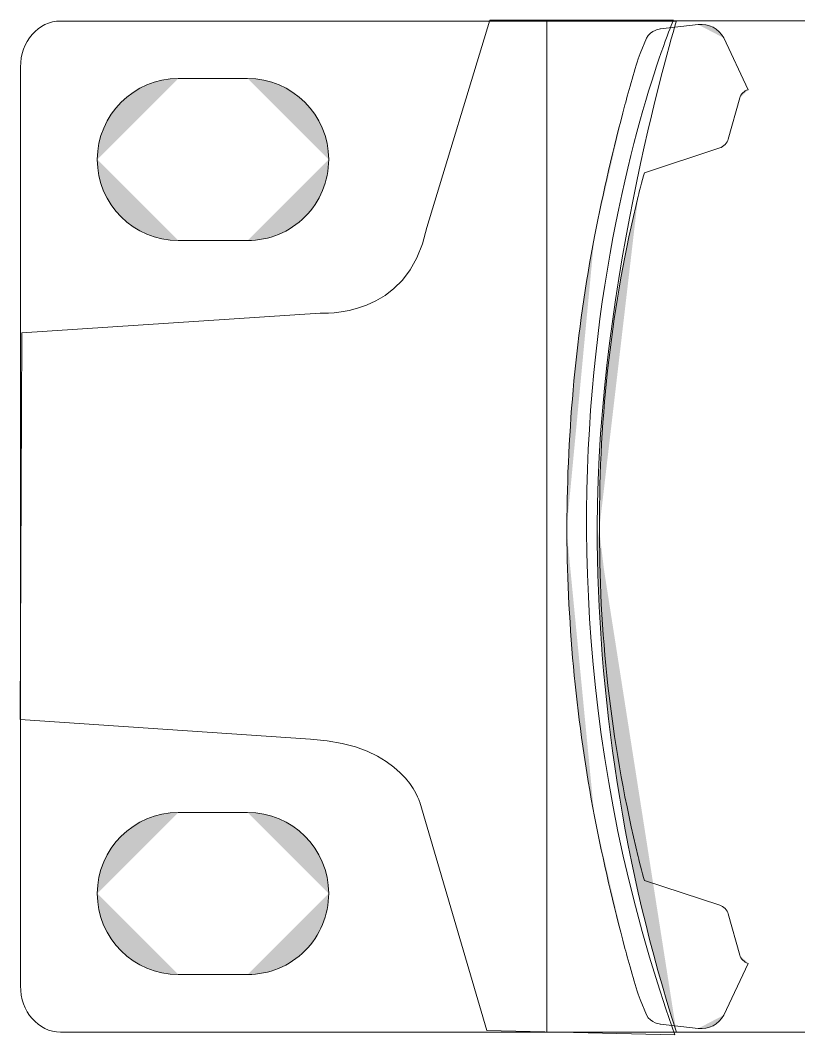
# Model space of a CAD drawing. Header units: millimetres. Extents: x 53 to 536, y 329 to 488.
# Drawn here: x 52.98 to 86.66, y 443.67 to 487.56 of the extents above; entities that cross this region are included whole.
import ezdxf

# ---------------------------------------------------------------- set-up
doc = ezdxf.new("R2010")
doc.units = ezdxf.units.MM
doc.header["$MEASUREMENT"] = 0

msp = doc.modelspace()

# ---------------------------------------------------------------- hatches: boundary and pattern name
at = {"transparency": 33554559}
h = msp.add_hatch(color=256, dxfattribs=at)
h.paths.add_polyline_path([(62.818, 478.03), (59.819, 478.028)], flags=0)
h.paths.add_polyline_path([(56.314, 481.535, 0.414108), (59.819, 478.028)], flags=0)
h.paths.add_polyline_path([(59.819, 485.04, 0.414072), (56.314, 481.535)], flags=0)
h.paths.add_polyline_path([(59.819, 485.04), (62.818, 485.04)], flags=0)
h.paths.add_polyline_path([(66.324, 481.535, 0.414176), (62.818, 485.04)], flags=0)
h.paths.add_polyline_path([(62.818, 478.03, 0.414326), (66.324, 481.535)], flags=0)
h.paths.add_polyline_path([(62.818, 446.27), (59.819, 446.269)], flags=0)
h.paths.add_polyline_path([(56.314, 449.777, 0.414051), (59.819, 446.269)], flags=0)
h.paths.add_polyline_path([(59.819, 453.282, 0.414072), (56.314, 449.777)], flags=0)
h.paths.add_polyline_path([(59.819, 453.282), (62.818, 453.282)], flags=0)
h.paths.add_polyline_path([(66.324, 449.777, 0.414176), (62.818, 453.282)], flags=0)
h.paths.add_polyline_path([(62.818, 446.27, 0.414269), (66.324, 449.777)], flags=0)
h.paths.add_polyline_path([(81.368, 487.529), (54.721, 487.529)], flags=0)
h.paths.add_polyline_path([(52.99, 485.529), (52.99, 445.778)], flags=0)
h.paths.add_polyline_path([(54.721, 443.777), (81.368, 443.777)], flags=0)
h.paths.add_polyline_path([(77.941, 465.654, 0.077811), (81.368, 443.777)], flags=0)
h = msp.add_hatch(color=256, dxfattribs=at)
h.paths.add_polyline_path([(78.042, 465.396, 0.060147), (79.712, 451.361)], flags=0)
h.paths.add_polyline_path([(79.98, 450.343), (83.245, 449.275)], flags=0)
h.paths.add_polyline_path([(83.611, 448.891), (84.105, 447.11)], flags=0)
h.paths.add_polyline_path([(84.105, 447.11, 0.254349), (84.467, 446.755)], flags=0)
h.paths.add_polyline_path([(84.467, 446.755), (83.412, 444.513)], flags=0)
h.paths.add_polyline_path([(82.312, 443.937, 0.310928), (83.412, 444.513)], flags=0)
h.paths.add_polyline_path([(82.312, 443.937), (80.685, 444.119)], flags=0)
h.paths.add_polyline_path([(80.068, 444.522), (79.792, 445.189)], flags=0)
h.paths.add_polyline_path([(77.819, 453.106, 0.016187), (79.142, 447.401)], flags=0)
h.paths.add_polyline_path([(76.628, 465.373, 0.044832), (77.819, 453.106)], flags=0)
h.paths.add_polyline_path([(76.628, 465.373), (76.628, 465.655)], flags=0)
h.paths.add_polyline_path([(77.819, 478.201, 0.045864), (76.628, 465.655)], flags=0)
h.paths.add_polyline_path([(79.142, 483.907, 0.016203), (77.819, 478.201)], flags=0)
h.paths.add_polyline_path([(79.792, 486.119), (80.068, 486.787)], flags=0)
h.paths.add_polyline_path([(80.685, 487.188), (82.312, 487.371)], flags=0)
h.paths.add_polyline_path([(83.412, 486.797, 0.311723), (82.312, 487.371)], flags=0)
h.paths.add_polyline_path([(83.412, 486.797), (84.467, 484.555)], flags=0)
h.paths.add_polyline_path([(84.467, 484.555, 0.251912), (84.105, 484.199)], flags=0)
h.paths.add_polyline_path([(84.105, 484.199), (83.611, 482.417)], flags=0)
h.paths.add_polyline_path([(83.245, 482.034), (79.98, 480.965)], flags=0)
h.paths.add_polyline_path([(79.712, 479.948, 0.061101), (78.042, 465.655)], flags=0)

# ---------------------------------------------------------------- linework, layer by layer
at = {"lineweight": 9}
for points in [[(81.368, 487.529), (54.721, 487.529)], [(70.565, 478.588), (73.292, 487.56), (81.234, 487.56)], [(52.99, 485.529), (52.99, 445.778)], [(65.532, 456.459), (52.983, 457.308), (53.044, 474.04), (65.957, 474.889)], [(81.295, 443.667), (73.171, 443.849), (70.261, 453.731)]]:
    msp.add_lwpolyline(points, dxfattribs=at)
msp.add_lwpolyline([(510.817, 443.778), (75.767, 443.778), (75.767, 487.53), (510.817, 487.53)], close=True, dxfattribs=at)
at = {"lineweight": 20}
for points in [[(80.685, 487.188), (82.312, 487.371, -0.311723), (83.412, 486.797), (84.467, 484.555, 0.251912), (84.105, 484.199), (83.611, 482.417)], [(79.142, 447.401, -0.016187), (77.819, 453.106, -0.044832), (76.628, 465.373), (76.628, 465.655, -0.045864), (77.819, 478.201, -0.016203), (79.142, 483.907)], [(79.712, 479.948, 0.061101), (78.042, 465.655), (78.042, 465.396, 0.060147), (79.712, 451.361)], [(83.611, 448.891), (84.105, 447.11, 0.254349), (84.467, 446.755), (83.412, 444.513, -0.310928), (82.312, 443.937), (80.685, 444.119)]]:
    msp.add_lwpolyline(points, format="xyb", dxfattribs=at)
for points in [[(79.792, 486.119), (80.068, 486.787)], [(83.245, 482.034), (79.98, 480.965)], [(79.98, 450.343), (83.245, 449.275)], [(80.068, 444.522), (79.792, 445.189)]]:
    msp.add_lwpolyline(points, dxfattribs=at)
at = {"lineweight": 9}
for points in [[(62.818, 485.04, -0.414176), (66.324, 481.535, -0.414326), (62.818, 478.03), (59.819, 478.028, -0.414108), (56.314, 481.535, -0.414072), (59.819, 485.04)], [(62.818, 453.282, -0.414176), (66.324, 449.777, -0.414269), (62.818, 446.27), (59.819, 446.269, -0.414051), (56.314, 449.777, -0.414072), (59.819, 453.282)]]:
    msp.add_lwpolyline(points, format="xyb", close=True, dxfattribs=at)
msp.add_lwpolyline([(54.721, 443.777), (81.368, 443.777, -0.077811), (77.941, 465.654)], format="xyb", dxfattribs=at)
for points in [[(54.721, 487.529), (53.765, 487.529), (52.99, 486.634), (52.99, 485.529)], [(54.721, 487.529), (53.765, 487.529), (52.99, 486.634), (52.99, 485.529)], [(81.234, 487.56), (81.234, 487.56), (72.747, 467.735), (81.295, 443.667)], [(77.941, 465.654), (77.941, 476.35), (81.368, 487.529), (81.368, 487.529)], [(77.941, 465.654), (77.941, 476.35), (81.368, 487.529), (81.368, 487.529)], [(80.068, 486.787), (80.261, 487.151), (80.685, 487.188), (80.685, 487.188)], [(79.142, 483.907), (79.295, 484.481), (79.597, 485.553), (79.792, 486.119)], [(83.611, 482.417), (83.566, 482.257), (83.403, 482.086), (83.245, 482.034)], [(79.98, 480.965), (79.886, 480.661), (79.712, 479.948), (79.712, 479.948)], [(65.957, 474.889), (65.957, 474.889), (69.776, 474.586), (70.565, 478.588)], [(70.261, 453.731), (70.261, 453.731), (69.595, 456.217), (65.532, 456.459)], [(79.712, 451.361), (79.712, 451.361), (79.886, 450.647), (79.98, 450.343)], [(83.245, 449.275), (83.403, 449.223), (83.566, 449.051), (83.611, 448.891)], [(79.792, 445.189), (79.597, 445.755), (79.295, 446.827), (79.142, 447.401)], [(52.99, 445.778), (52.99, 444.673), (53.765, 443.777), (54.721, 443.777)], [(52.99, 445.778), (52.99, 444.673), (53.765, 443.777), (54.721, 443.777)], [(80.685, 444.119), (80.685, 444.119), (80.261, 444.157), (80.068, 444.522)]]:
    msp.add_open_spline(points, degree=3, dxfattribs=at)
at = {"lineweight": 20}
for points in [[(81.234, 487.56), (81.234, 487.56), (72.747, 467.735), (81.295, 443.667)], [(80.068, 486.787), (80.261, 487.151), (80.685, 487.188), (80.685, 487.188)], [(79.142, 483.907), (79.295, 484.481), (79.597, 485.553), (79.792, 486.119)], [(83.611, 482.417), (83.566, 482.257), (83.403, 482.086), (83.245, 482.034)], [(79.98, 480.965), (79.886, 480.661), (79.712, 479.948), (79.712, 479.948)], [(65.957, 474.889), (65.957, 474.889), (69.776, 474.586), (70.565, 478.588)], [(70.261, 453.731), (70.261, 453.731), (69.595, 456.217), (65.532, 456.459)], [(79.712, 451.361), (79.712, 451.361), (79.886, 450.647), (79.98, 450.343)], [(83.245, 449.275), (83.403, 449.223), (83.566, 449.051), (83.611, 448.891)], [(79.792, 445.189), (79.597, 445.755), (79.295, 446.827), (79.142, 447.401)], [(80.685, 444.119), (80.685, 444.119), (80.261, 444.157), (80.068, 444.522)]]:
    msp.add_open_spline(points, degree=3, dxfattribs=at)

doc.saveas('drawing.dxf')
